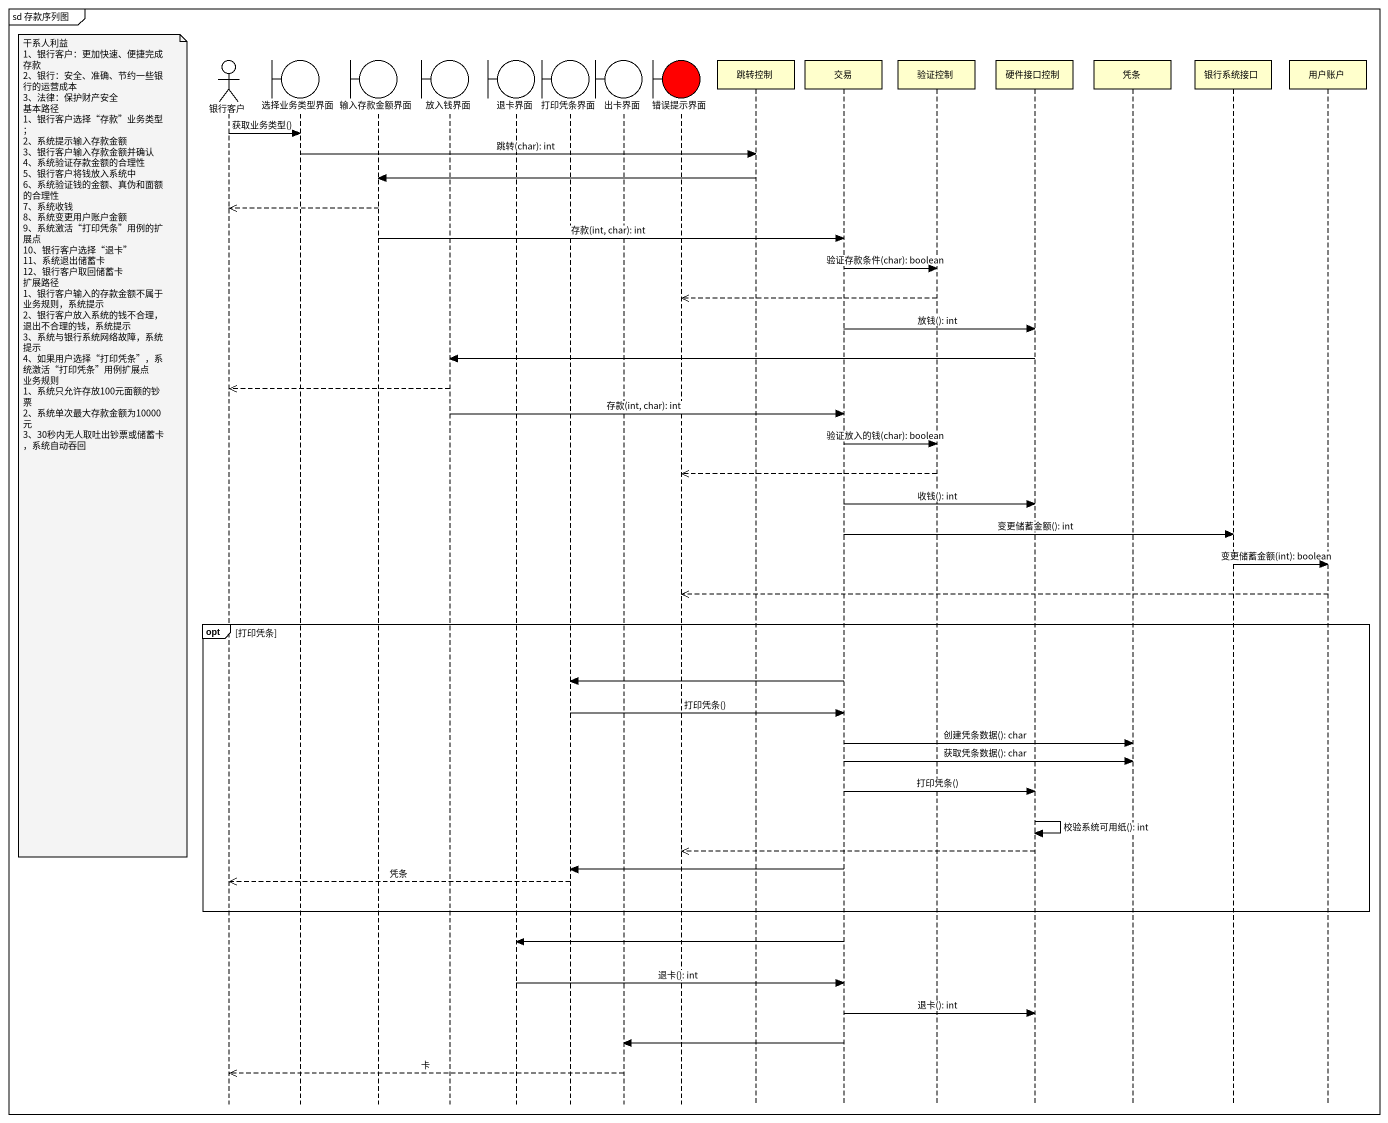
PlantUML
@startuml
mainframe sd 存款序列图
hide footbox
actor 银行客户
boundary 选择业务类型界面
boundary 输入存款金额界面
boundary 放入钱界面
boundary 退卡界面
boundary 打印凭条界面
boundary 出卡界面
boundary 错误提示界面 #FF0000
participant 跳转控制
participant 交易
participant 验证控制
participant 硬件接口控制
participant 凭条
participant 银行系统接口
participant 用户账户

银行客户 -> 选择业务类型界面 : 获取业务类型()
选择业务类型界面 -> 跳转控制 : 跳转(char): int
跳转控制 -> 输入存款金额界面
输入存款金额界面 -->> 银行客户
输入存款金额界面 -> 交易 : 存款(int, char): int
交易 -> 验证控制 : 验证存款条件(char): boolean
验证控制 -->> 错误提示界面
交易 -> 硬件接口控制 : 放钱(): int
硬件接口控制 -> 放入钱界面
放入钱界面 -->> 银行客户
放入钱界面 -> 交易 : 存款(int, char): int
交易 -> 验证控制 : 验证放入的钱(char): boolean
note left of 银行客户
  干系人利益
  1、银行客户：更加快速、便捷完成存款
  2、银行：安全、准确、节约一些银行的运营成本
  3、法律：保护财产安全
  基本路径
  1、银行客户选择“存款”业务类型；
  2、系统提示输入存款金额
  3、银行客户输入存款金额并确认
  4、系统验证存款金额的合理性
  5、银行客户将钱放入系统中
  6、系统验证钱的金额、真伪和面额的合理性
  7、系统收钱
  8、系统变更用户账户金额
  9、系统激活“打印凭条”用例的扩展点
  10、银行客户选择“退卡”
  11、系统退出储蓄卡
  12、银行客户取回储蓄卡
  扩展路径
  1、银行客户输入的存款金额不属于业务规则，系统提示
  2、银行客户放入系统的钱不合理，退出不合理的钱，系统提示
  3、系统与银行系统网络故障，系统提示
  4、如果用户选择“打印凭条”，系统激活“打印凭条”用例扩展点
  业务规则
  1、系统只允许存放100元面额的钞票
  2、系统单次最大存款金额为10000元
  3、30秒内无人取吐出钞票或储蓄卡，系统自动吞回
end note
验证控制 -->> 错误提示界面
交易 -> 硬件接口控制 : 收钱(): int
交易 -> 银行系统接口 : 变更储蓄金额(): int
银行系统接口 -> 用户账户 : 变更储蓄金额(int): boolean
用户账户 -->> 错误提示界面
opt 打印凭条
  交易 -> 打印凭条界面
  打印凭条界面 -> 交易 : 打印凭条()
  交易 -> 凭条 : 创建凭条数据(): char
  交易 -> 凭条 : 获取凭条数据(): char
  交易 -> 硬件接口控制 : 打印凭条()
  硬件接口控制 -> 硬件接口控制 : 校验系统可用纸(): int
  硬件接口控制 -->> 错误提示界面
  交易 -> 打印凭条界面
  打印凭条界面 -->> 银行客户 : 凭条
end
交易 -> 退卡界面
退卡界面 -> 交易 : 退卡(): int
交易 -> 硬件接口控制 : 退卡(): int
交易 -> 出卡界面
出卡界面 -->> 银行客户 : 卡
@enduml
